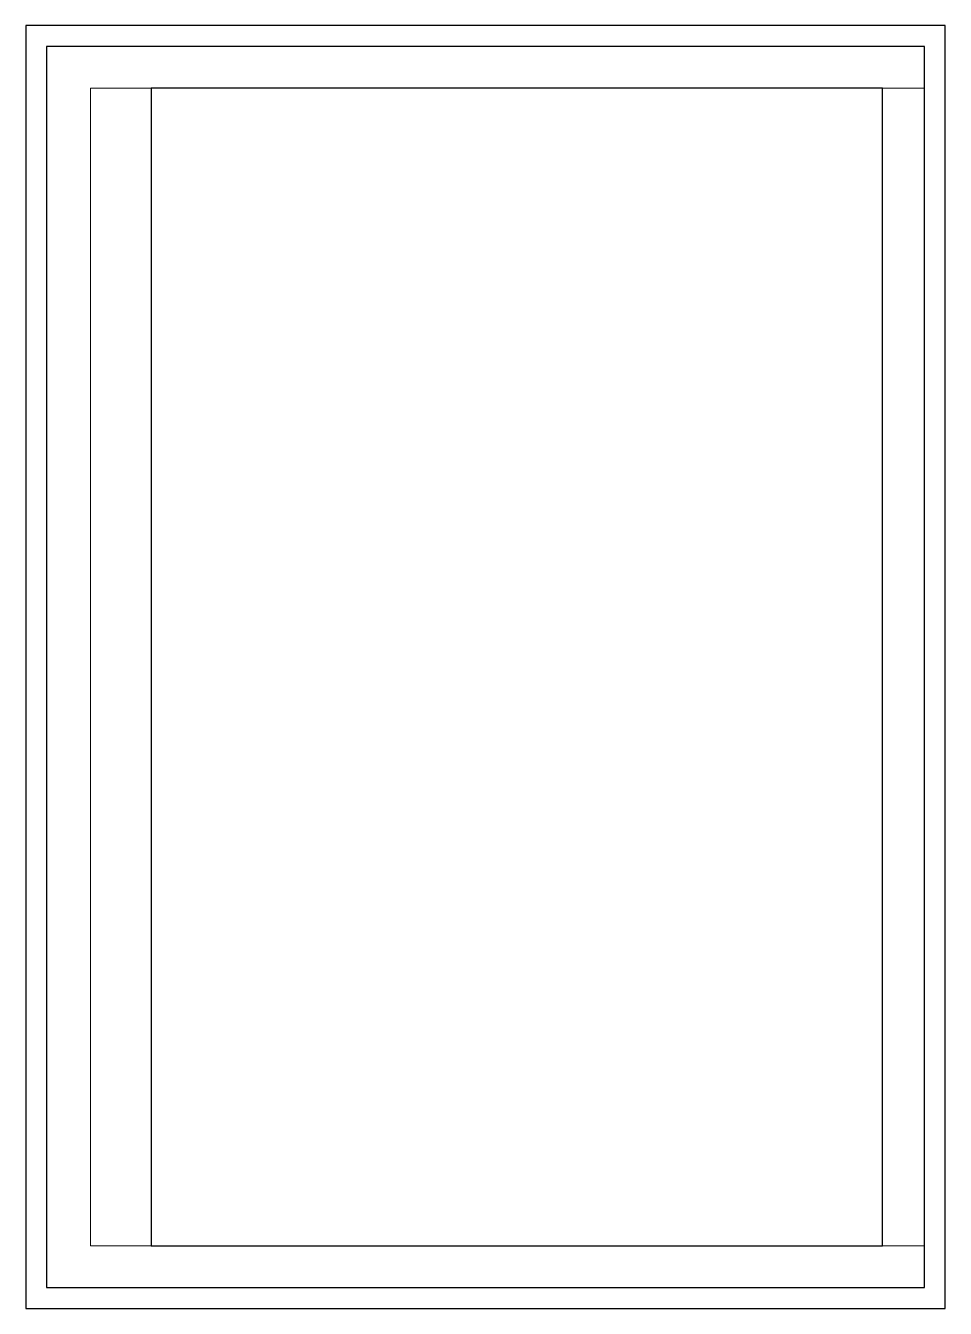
# Paper-space layout 'A4_mm' of a CAD drawing. Header units: metres. Extents: x -215 to 5, y -5 to 302.
import ezdxf

# ---------------------------------------------------------------- set-up
doc = ezdxf.new("R2010")
doc.units = ezdxf.units.M
doc.header["$LTSCALE"] = 0.25
doc.layers.add('0_MRG_AUX', color=7, linetype='Continuous', true_color=0xecbcd1, plot=False)
for name, color, linetype in [('ARQ_ALV CT', 7, 'Continuous'), ('MRG_EXTERNA', 1, 'Continuous'), ('MRG_INTERNA', 2, 'Continuous')]:
    doc.layers.add(name, color=color, linetype=linetype)

# ---------------------------------------------------------------- blocks, each defined once
blk = doc.blocks.new('FORMATO_A4')
at = {"layer": '0_MRG_AUX'}
blk.add_lwpolyline([(-5461, 7670.8), (-5461, -127), (127, -127), (127, 7670.8)], close=True, dxfattribs=at)
at = {"layer": 'MRG_EXTERNA'}
blk.add_lwpolyline([(-5334, 7543.8), (-5334, 0), (0, 0), (0, 7543.8)], close=True, dxfattribs=at)
at = {"layer": 'MRG_INTERNA'}
for p, q in [((-4699, 7289.8), (-4699, 254)), ((-254, 7289.8), (-4699, 7289.8)), ((-254, 254), (-254, 7289.8)), ((-4699, 254), (-254, 254))]:
    blk.add_line(p, q, dxfattribs=at)

psp = doc.layouts.new('A4_mm')

# ---------------------------------------------------------------- block references
at = {"xscale": 0.03937007873993752, "yscale": 0.03937007873993752, "zscale": 0.03937007873993752}
psp.add_blockref('FORMATO_A4', (0, 0), dxfattribs=at)

# ---------------------------------------------------------------- viewports
at = {"layer": 'ARQ_ALV CT'}
psp.add_viewport(center=(-99.75, 148.5), size=(199.49, 277), view_center_point=(47914.224, 23431.897), view_height=27.7, dxfattribs=at)

doc.saveas('drawing.dxf')
